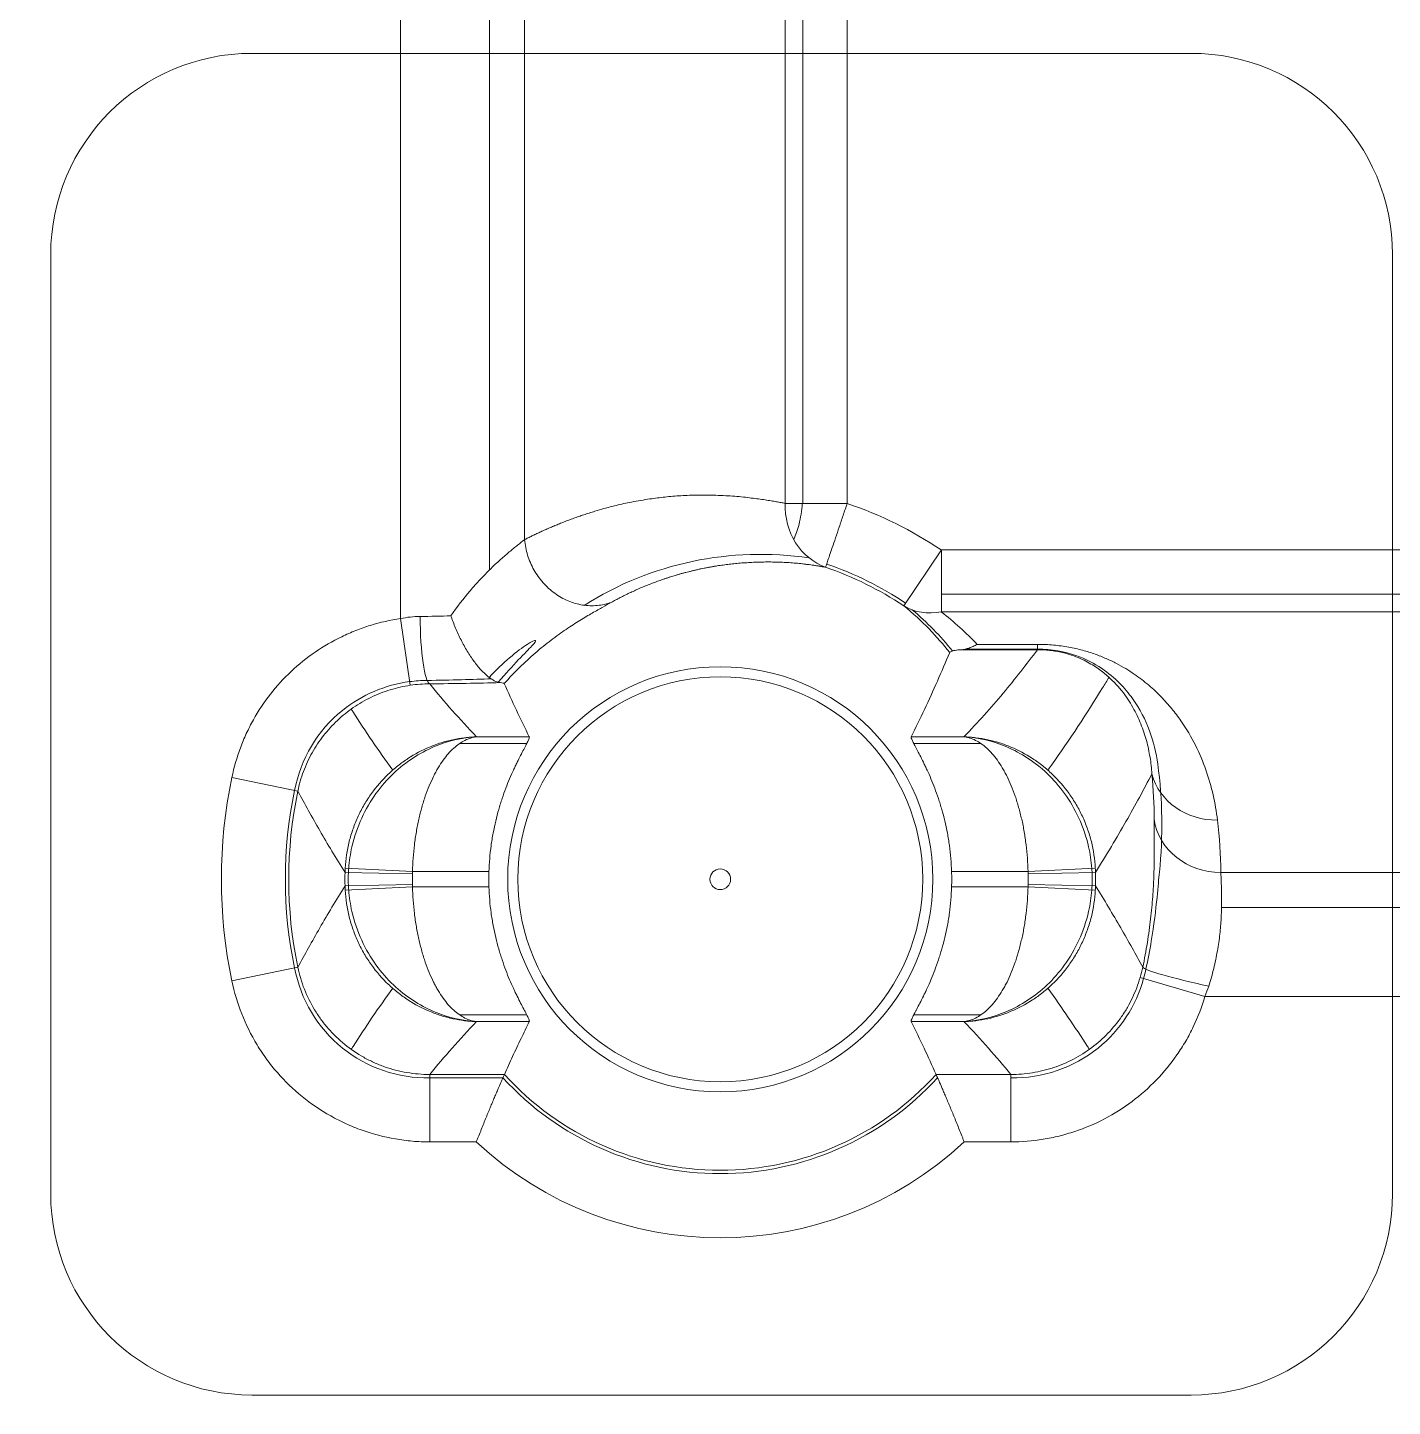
# Model space of a CAD drawing. Header units: millimetres. Extents: x 473 to 1051, y 289 to 609.
# Drawn here: x 593.05 to 603.22, y 429.13 to 439.41 of the extents above; entities that cross this region are included whole.
import ezdxf

# ---------------------------------------------------------------- set-up
doc = ezdxf.new("R2010")
doc.units = ezdxf.units.MM
doc.layers.add('core', color=7, linetype='Continuous', lineweight=20)

msp = doc.modelspace()

# ---------------------------------------------------------------- linework, layer by layer
at = {"layer": 'core', "lineweight": 13}
for p, q in [((596.492, 439.219), (596.492, 444.381)), ((595.83, 444.119), (595.83, 439.219)), ((596.754, 439.219), (596.754, 444.119)), ((598.696, 442.178), (598.696, 439.219)), ((598.827, 442.178), (598.827, 439.219)), ((599.158, 439.219), (599.158, 442.178)), ((595.83, 439.219), (595.83, 435.006)), ((596.492, 435.369), (596.492, 439.219)), ((596.754, 435.594), (596.754, 439.219)), ((598.696, 439.219), (598.696, 435.865)), ((598.827, 439.219), (598.827, 435.865)), ((599.158, 435.865), (599.158, 439.219)), ((599.86, 435.518), (599.58, 435.101)), ((599.86, 435.518), (599.86, 435.056)), ((603.222, 435.518), (599.86, 435.518)), ((605.817, 435.518), (603.222, 435.518)), ((599.86, 435.187), (603.222, 435.187)), ((603.222, 435.187), (605.817, 435.187)), ((599.86, 435.056), (603.222, 435.056)), ((603.222, 435.056), (605.817, 435.056)), ((595.83, 435.006), (595.902, 434.509)), ((600.007, 434.774), (600.576, 434.774)), ((600.039, 434.779), (600.576, 434.779)), ((600.576, 434.814), (600.128, 434.814)), ((600.576, 434.814), (600.576, 434.774)), ((596.789, 434.125), (596.396, 434.125)), ((600.028, 434.125), (599.635, 434.125)), ((596.269, 434.075), (596.77, 434.075)), ((599.654, 434.075), (600.155, 434.075)), ((594.572, 433.822), (595.064, 433.719)), ((595.918, 433.104), (595.416, 433.113)), ((595.919, 433.12), (595.417, 433.145)), ((596.488, 433.12), (595.919, 433.12)), ((600.506, 433.12), (599.936, 433.12)), ((600.506, 433.12), (601.007, 433.145)), ((601.008, 433.113), (600.506, 433.104)), ((603.222, 433.114), (601.943, 433.114)), ((607.759, 433.114), (603.222, 433.114)), ((595.416, 433.014), (595.918, 433.023)), ((595.919, 433.007), (595.417, 432.982)), ((595.919, 433.007), (596.488, 433.007)), ((599.936, 433.007), (600.506, 433.007)), ((600.506, 433.023), (601.008, 433.014)), ((600.506, 433.007), (601.007, 432.982)), ((603.222, 432.853), (601.948, 432.853)), ((608.021, 432.853), (603.222, 432.853)), ((595.064, 432.408), (594.572, 432.305)), ((601.824, 432.19), (601.341, 432.331)), ((601.824, 432.19), (603.222, 432.19)), ((603.222, 432.19), (607.759, 432.19)), ((596.77, 432.052), (596.269, 432.052)), ((600.155, 432.052), (599.654, 432.052)), ((596.396, 432.002), (596.789, 432.002)), ((599.635, 432.002), (600.028, 432.002)), ((596.047, 431.106), (596.047, 431.608)), ((596.047, 431.583), (596.592, 431.583)), ((600.377, 431.608), (600.377, 431.106)), ((596.047, 431.106), (596.394, 431.106)), ((600.03, 431.106), (600.377, 431.106))]:
    msp.add_line(p, q, dxfattribs=at)
at = {"layer": 'core', "color": 2, "lineweight": 18}
for p, q in [((595.83, 439.219), (594.722, 439.219)), ((595.83, 439.219), (594.722, 439.219)), ((596.754, 439.219), (595.83, 439.219)), ((596.754, 439.219), (595.83, 439.219)), ((596.754, 439.219), (598.696, 439.219)), ((596.754, 439.219), (598.696, 439.219)), ((598.696, 439.219), (599.158, 439.219)), ((598.696, 439.219), (599.158, 439.219)), ((601.722, 439.219), (599.158, 439.219)), ((601.722, 439.219), (599.158, 439.219)), ((593.222, 437.719), (593.222, 430.719)), ((593.222, 437.719), (593.222, 430.719)), ((603.222, 435.518), (603.222, 437.719)), ((603.222, 435.518), (603.222, 437.719)), ((603.222, 435.518), (603.222, 435.056)), ((603.222, 435.056), (603.222, 433.114)), ((603.222, 435.056), (603.222, 433.114)), ((603.222, 432.19), (603.222, 433.114)), ((603.222, 432.19), (603.222, 433.114)), ((603.222, 430.719), (603.222, 432.19)), ((603.222, 430.719), (603.222, 432.19)), ((594.722, 429.219), (601.722, 429.219)), ((594.722, 429.219), (601.722, 429.219))]:
    msp.add_line(p, q, dxfattribs=at)
at = {"layer": 'core', "lineweight": 18}
for p, q in [((603.222, 435.518), (603.222, 435.056)), ((596.603, 431.608), (596.047, 431.608)), ((600.377, 431.608), (599.821, 431.608))]:
    msp.add_line(p, q, dxfattribs=at)
at = {"layer": 'core', "lineweight": 13}
for radius in [1.584, 0.077]:
    msp.add_circle((598.212, 433.063), radius, dxfattribs=at)
at = {"layer": 'core', "lineweight": 18}
for centre, radius, start, end in [((633.422, 459.219), 100.547, 306.63636, 233.36541), ((633.422, 459.219), 98.958, 101.0725, 224.85525), ((598.212, 433.063), 2.454, 56.1317, 71.3439), ((598.212, 433.063), 1.725, 178.1204, 181.8796), ((598.212, 433.063), 1.725, 358.1204, 1.8796), ((598.212, 433.063), 2.169, 222.139, 317.8612)]:
    msp.add_arc(centre, radius, start, end, dxfattribs=at)
at = {"layer": 'core', "lineweight": 13}
for centre, radius, start, end in [((633.422, 459.219), 100.107, 306.80958, 233.19042), ((633.422, 459.219), 99.239, 100.9827, 225.04545), ((633.422, 459.219), 99.048, 101.05803, 224.91574), ((633.422, 459.219), 99.038, 101.0601, 224.90418), ((598.212, 433.063), 2.956, 56.1317, 71.3427), ((598.212, 433.063), 2.479, 56.1317, 71.3437), ((598.212, 433.063), 1.509, 180, 179.9944), ((598.212, 433.063), 3.718, 168.2351, 191.7649), ((598.212, 433.063), 3.241, 168.2351, 191.7649), ((598.212, 433.063), 3.216, 168.2351, 191.7649), ((598.212, 433.063), 2.797, 178.9896, 181.0104), ((598.212, 433.063), 2.772, 178.9896, 181.0104), ((598.212, 433.063), 2.294, 178.9896, 181.0104), ((598.212, 433.063), 2.294, 358.9896, 1.0104), ((598.212, 433.063), 2.772, 358.9896, 1.0104), ((598.212, 433.063), 2.797, 358.9896, 1.0104), ((598.212, 433.063), 2.194, 222.4286, 317.5714), ((598.212, 433.063), 2.672, 227.1215, 312.8785)]:
    msp.add_arc(centre, radius, start, end, dxfattribs=at)
at = {"layer": 'core', "color": 2, "lineweight": 18}
for centre, start, end in [((594.722, 437.719), 90, 180), ((594.722, 437.719), 90, 180), ((601.722, 437.719), 0, 90), ((601.722, 437.719), 0, 90), ((594.722, 430.719), 180, 270), ((594.722, 430.719), 180, 270), ((601.722, 430.719), 270, 0), ((601.722, 430.719), 270, 0)]:
    msp.add_arc(centre, 1.5, start, end, dxfattribs=at)
at = {"layer": 'core', "lineweight": 13}
for centre, major_axis, ratio, start_param, end_param in [((598.51, 433.063), (2.44, 0), 0.992534, 1.421059, 2.13866), ((599.86, 435.518), (-0.311, -0.395), 0.821182, 0.091839, 0.763976), ((598.212, 433.338), (0, 2.254), 0.992534, 5.398011, 5.588895), ((598.212, 432.93), (0, 2.697), 0.992534, 5.485757, 5.620225), ((595.83, 435.1), (1.006, 0), 0.078612, 4.856597, 5.09421), ((596.047, 435.022), (-0.004, 0.503), 0.143705, 1.569703, 3.088683), ((595.83, 434.597), (1.006, 0), 0.052408, 4.910022, 5.447693), ((595.83, 434.598), (1.509, 0), 0.052408, 4.856597, 5.226077), ((633.422, 453.655), (0, 84.612), 0.999984, 1.801557, 2.911285), ((633.422, 453.651), (0, 84.914), 0.999984, 1.803346, 2.911271), ((598.212, 433.468), (0, 3.316), 0.992534, 4.605866, 4.849695), ((601.917, 433.967), (0.5, 0.059), 0.917774, 3.273772, 4.604295), ((601.943, 433.576), (0.503, 0.007), 0.918759, 3.274541, 4.699188), ((598.212, 433.06), (0, 3.76), 0.992534, 4.726865, 4.830959), ((601.853, 432.305), (0.492, -0.105), 0.074526, 3.194099, 4.728221)]:
    msp.add_ellipse(centre, major_axis=major_axis, ratio=ratio, start_param=start_param, end_param=end_param, dxfattribs=at)
for points, knots in [([(598.696, 435.865), (598.686, 435.867), (598.664, 435.871), (598.629, 435.877), (598.589, 435.884), (598.545, 435.891), (598.496, 435.898), (598.442, 435.905), (598.383, 435.912), (598.319, 435.918), (598.251, 435.922), (598.159, 435.926), (598.048, 435.928), (597.921, 435.923), (597.802, 435.913), (597.679, 435.897), (597.558, 435.877), (597.444, 435.852), (597.353, 435.828), (597.286, 435.809), (597.243, 435.795), (597.209, 435.784), (597.177, 435.774), (597.139, 435.76), (597.102, 435.747), (597.066, 435.734), (597.031, 435.72), (596.997, 435.706), (596.963, 435.692), (596.931, 435.678), (596.899, 435.664), (596.868, 435.65), (596.838, 435.636), (596.809, 435.622), (596.781, 435.608), (596.763, 435.599), (596.754, 435.594)], [0, 0, 0, 0, 0.015513, 0.033467, 0.053861, 0.076695, 0.101969, 0.129683, 0.159836, 0.192427, 0.227457, 0.264927, 0.333645, 0.398519, 0.459552, 0.516748, 0.587741, 0.646572, 0.693238, 0.727736, 0.750062, 0.760212, 0.780248, 0.799836, 0.818978, 0.837674, 0.855923, 0.873724, 0.891078, 0.907983, 0.924441, 0.94045, 0.95601, 0.971122, 0.985785, 1, 1, 1, 1]), ([(598.696, 435.865), (598.692, 435.76), (598.72, 435.656), (598.827, 435.486), (598.907, 435.421), (598.997, 435.389)], [0, 0, 0, 0, 0.5, 0.5, 1, 1, 1, 1]), ([(599.158, 435.865), (599.109, 435.865), (599.06, 435.865), (598.967, 435.865), (598.922, 435.865), (598.84, 435.865), (598.804, 435.865), (598.741, 435.865), (598.715, 435.865), (598.696, 435.865)], [0, 0, 0, 0, 0.25, 0.25, 0.5, 0.5, 0.75, 0.75, 1, 1, 1, 1]), ([(598.823, 435.865), (598.819, 435.81), (598.811, 435.757), (598.788, 435.666), (598.774, 435.628), (598.759, 435.597)], [0, 0, 0, 0, 0.524095, 0.524095, 1, 1, 1, 1]), ([(596.754, 435.594), (596.738, 435.582), (596.721, 435.568), (596.692, 435.545), (596.682, 435.537), (596.661, 435.52), (596.651, 435.512), (596.596, 435.466), (596.548, 435.424), (596.474, 435.351), (596.449, 435.325), (596.398, 435.271), (596.373, 435.243), (596.298, 435.155), (596.25, 435.092), (596.205, 435.027)], [0, 0, 0, 0, 0.125, 0.125, 0.1875, 0.1875, 0.25, 0.25, 0.5, 0.5, 0.625, 0.625, 0.75, 0.75, 1, 1, 1, 1]), ([(597.4, 435.127), (597.366, 435.114), (597.331, 435.107), (597.259, 435.1), (597.222, 435.101), (597.149, 435.113), (597.113, 435.124), (597.043, 435.153), (597.01, 435.172), (596.947, 435.217), (596.918, 435.244), (596.866, 435.303), (596.842, 435.335), (596.804, 435.404), (596.788, 435.441), (596.765, 435.516), (596.757, 435.555), (596.754, 435.594)], [0, 0, 0, 0, 0.125, 0.125, 0.25, 0.25, 0.375, 0.375, 0.5, 0.5, 0.625, 0.625, 0.75, 0.75, 0.875, 0.875, 1, 1, 1, 1]), ([(598.212, 435.402), (598.204, 435.401), (598.188, 435.399), (598.164, 435.395), (598.14, 435.39), (598.116, 435.386), (598.092, 435.381), (598.069, 435.377), (598.046, 435.372), (598.023, 435.366), (598, 435.361), (597.977, 435.355), (597.955, 435.35), (597.933, 435.344), (597.911, 435.338), (597.889, 435.331), (597.868, 435.325), (597.847, 435.319), (597.826, 435.312), (597.805, 435.305), (597.784, 435.298), (597.764, 435.291), (597.744, 435.284), (597.724, 435.276), (597.704, 435.269), (597.684, 435.261), (597.665, 435.253), (597.646, 435.246), (597.627, 435.238), (597.608, 435.23), (597.59, 435.222), (597.572, 435.213), (597.554, 435.205), (597.536, 435.197), (597.518, 435.188), (597.501, 435.18), (597.483, 435.171), (597.466, 435.162), (597.449, 435.153), (597.433, 435.145), (597.416, 435.136), (597.405, 435.13), (597.4, 435.127)], [0, 0, 0, 0, 0.029646, 0.059053, 0.08822, 0.117148, 0.145837, 0.174286, 0.202496, 0.230468, 0.258201, 0.285694, 0.31295, 0.339966, 0.366744, 0.393284, 0.419586, 0.445649, 0.471475, 0.497062, 0.522412, 0.547524, 0.572398, 0.597035, 0.621434, 0.645596, 0.669521, 0.693209, 0.716659, 0.739873, 0.76285, 0.78559, 0.808094, 0.830361, 0.852392, 0.874187, 0.895745, 0.917068, 0.938155, 0.959005, 0.97962, 1, 1, 1, 1]), ([(598.997, 435.389), (598.989, 435.39), (598.972, 435.393), (598.948, 435.397), (598.923, 435.401), (598.898, 435.405), (598.874, 435.408), (598.849, 435.411), (598.824, 435.414), (598.8, 435.417), (598.775, 435.419), (598.75, 435.421), (598.726, 435.423), (598.701, 435.424), (598.677, 435.426), (598.652, 435.427), (598.627, 435.427), (598.593, 435.428), (598.55, 435.428), (598.498, 435.427), (598.447, 435.425), (598.397, 435.422), (598.349, 435.419), (598.302, 435.414), (598.257, 435.409), (598.227, 435.404), (598.212, 435.402)], [0, 0, 0, 0, 0.031243, 0.062487, 0.093734, 0.124982, 0.156232, 0.187484, 0.218737, 0.249992, 0.281249, 0.312508, 0.343769, 0.375031, 0.406296, 0.437562, 0.46883, 0.5001, 0.568493, 0.635196, 0.700209, 0.763536, 0.825177, 0.885133, 0.943407, 1, 1, 1, 1]), ([(597.4, 435.127), (597.381, 435.116), (597.36, 435.105), (597.325, 435.085), (597.312, 435.078), (597.286, 435.063), (597.272, 435.055), (597.23, 435.031), (597.199, 435.013), (597.134, 434.972), (597.1, 434.95), (597.045, 434.913), (597.027, 434.9), (596.989, 434.873), (596.97, 434.859), (596.932, 434.83), (596.912, 434.815), (596.873, 434.783), (596.853, 434.766), (596.755, 434.682), (596.677, 434.606), (596.602, 434.522)], [0, 0, 0, 0, 0.125, 0.125, 0.1875, 0.1875, 0.25, 0.25, 0.375, 0.375, 0.5, 0.5, 0.5625, 0.5625, 0.625, 0.625, 0.6875, 0.6875, 0.75, 0.75, 1, 1, 1, 1]), ([(599.922, 434.753), (599.875, 434.812), (599.825, 434.871), (599.712, 434.987), (599.65, 435.045), (599.58, 435.101)], [0, 0, 0, 0, 0.5, 0.5, 1, 1, 1, 1]), ([(594.572, 433.822), (594.588, 433.897), (594.609, 433.971), (594.649, 434.078), (594.664, 434.114), (594.688, 434.166), (594.697, 434.183), (594.714, 434.218), (594.723, 434.235), (594.77, 434.319), (594.855, 434.446), (594.958, 434.559), (595.07, 434.665), (595.13, 434.713), (595.256, 434.799), (595.322, 434.837), (595.425, 434.888), (595.461, 434.903), (595.532, 434.931), (595.569, 434.944), (595.678, 434.978), (595.753, 434.994), (595.83, 435.006)], [0, 0, 0, 0, 0.125, 0.125, 0.1875, 0.1875, 0.21875, 0.21875, 0.25, 0.25, 0.375, 0.5, 0.5, 0.625, 0.625, 0.75, 0.75, 0.8125, 0.8125, 0.875, 0.875, 1, 1, 1, 1]), ([(596.559, 434.531), (596.56, 434.532), (596.56, 434.533), (596.613, 434.597), (596.664, 434.652), (596.75, 434.743), (596.786, 434.778), (596.83, 434.827), (596.84, 434.84), (596.828, 434.844), (596.807, 434.835), (596.74, 434.792), (596.693, 434.758), (596.594, 434.673), (596.542, 434.624), (596.49, 434.568)], [0, 0, 0, 0, 0.001606, 0.001606, 0.171054, 0.171054, 0.340502, 0.340502, 0.50995, 0.50995, 0.679398, 0.679398, 0.848846, 0.848846, 1, 1, 1, 1]), ([(600.576, 434.774), (600.495, 434.666), (600.41, 434.558), (600.275, 434.395), (600.228, 434.341), (600.131, 434.233), (600.081, 434.179), (600.028, 434.125)], [0, 0, 0, 0, 0.5, 0.5, 0.75, 0.75, 1, 1, 1, 1]), ([(601.917, 433.505), (601.91, 433.567), (601.899, 433.629), (601.871, 433.754), (601.853, 433.816), (601.81, 433.939), (601.784, 434.001), (601.722, 434.123), (601.687, 434.184), (601.624, 434.275), (601.601, 434.305), (601.553, 434.364), (601.526, 434.394), (601.47, 434.452), (601.439, 434.481), (601.389, 434.523), (601.371, 434.538), (601.335, 434.566), (601.316, 434.579), (601.256, 434.62), (601.213, 434.646), (601.141, 434.684), (601.115, 434.696), (601.062, 434.719), (601.034, 434.731), (600.976, 434.751), (600.945, 434.761), (600.896, 434.774), (600.879, 434.779), (600.845, 434.786), (600.827, 434.79), (600.772, 434.8), (600.735, 434.805), (600.676, 434.811), (600.656, 434.812), (600.616, 434.814), (600.596, 434.814), (600.576, 434.814)], [0, 0, 0, 0, 0.125, 0.125, 0.25, 0.25, 0.375, 0.375, 0.5, 0.5, 0.5625, 0.5625, 0.625, 0.625, 0.6875, 0.6875, 0.71875, 0.71875, 0.75, 0.75, 0.8125, 0.8125, 0.84375, 0.84375, 0.875, 0.875, 0.90625, 0.90625, 0.921875, 0.921875, 0.9375, 0.9375, 0.96875, 0.96875, 0.984375, 0.984375, 1, 1, 1, 1]), ([(600.576, 434.779), (600.683, 434.779), (600.782, 434.759), (600.939, 434.704), (601.001, 434.671), (601.159, 434.565), (601.228, 434.488), (601.341, 434.331), (601.381, 434.251), (601.441, 434.088), (601.461, 434.005), (601.472, 433.922)], [0, 0, 0, 0, 0.12525, 0.12525, 0.249302, 0.249302, 0.497406, 0.497406, 0.74551, 0.74551, 1, 1, 1, 1]), ([(600.576, 434.774), (600.594, 434.774), (600.612, 434.774), (600.639, 434.772), (600.648, 434.771), (600.665, 434.769), (600.673, 434.769), (600.698, 434.765), (600.714, 434.763), (600.744, 434.757), (600.759, 434.754), (600.8, 434.743), (600.824, 434.736), (600.869, 434.719), (600.89, 434.711), (600.928, 434.693), (600.946, 434.684), (600.979, 434.665), (600.995, 434.656), (601.024, 434.636), (601.038, 434.627), (601.064, 434.607), (601.076, 434.597), (601.111, 434.568), (601.132, 434.548), (601.171, 434.508), (601.188, 434.487), (601.221, 434.447), (601.235, 434.426), (601.263, 434.385), (601.275, 434.365), (601.31, 434.303), (601.33, 434.262), (601.363, 434.179), (601.377, 434.138), (601.4, 434.055), (601.408, 434.014), (601.422, 433.931), (601.427, 433.889), (601.429, 433.848)], [0, 0, 0, 0, 0.015625, 0.015625, 0.023437, 0.023437, 0.03125, 0.03125, 0.046875, 0.046875, 0.0625, 0.0625, 0.09375, 0.09375, 0.125, 0.125, 0.15625, 0.15625, 0.1875, 0.1875, 0.21875, 0.21875, 0.25, 0.25, 0.3125, 0.3125, 0.375, 0.375, 0.4375, 0.4375, 0.5, 0.5, 0.625, 0.625, 0.75, 0.75, 0.875, 0.875, 1, 1, 1, 1]), ([(595.04, 433.724), (595.084, 433.96), (595.211, 434.172), (595.541, 434.438), (595.715, 434.512), (595.898, 434.536)], [0, 0, 0, 0, 0.562356, 0.562356, 1, 1, 1, 1]), ([(596.047, 434.52), (596.1, 434.454), (596.156, 434.388), (596.272, 434.256), (596.332, 434.191), (596.396, 434.125)], [0, 0, 0, 0, 0.5, 0.5, 1, 1, 1, 1]), ([(600.654, 433.876), (600.662, 433.888), (600.671, 433.901), (600.817, 434.105), (600.943, 434.298), (601.078, 434.516), (601.094, 434.542), (601.11, 434.568)], [0, 0, 0, 0, 0.053348, 0.053348, 0.887102, 0.887102, 1, 1, 1, 1]), ([(595.902, 434.509), (595.851, 434.501), (595.801, 434.49), (595.728, 434.468), (595.704, 434.459), (595.656, 434.441), (595.632, 434.43), (595.563, 434.397), (595.519, 434.371), (595.435, 434.314), (595.396, 434.282), (595.321, 434.211), (595.252, 434.136), (595.196, 434.051), (595.158, 433.984), (595.146, 433.961), (595.125, 433.914), (595.115, 433.89), (595.088, 433.819), (595.074, 433.77), (595.064, 433.719)], [0, 0, 0, 0, 0.125, 0.125, 0.1875, 0.1875, 0.25, 0.25, 0.375, 0.375, 0.5, 0.5, 0.625, 0.75, 0.75, 0.8125, 0.8125, 0.875, 0.875, 1, 1, 1, 1]), ([(595.462, 434.332), (595.466, 434.326), (595.469, 434.32), (595.567, 434.168), (595.665, 434.022), (595.771, 433.876)], [0, 0, 0, 0, 0.038494, 0.038494, 1, 1, 1, 1]), ([(551.228, 434.187), (551.341, 433.71), (551.458, 433.233), (551.701, 432.282), (551.952, 431.334), (552.22, 430.39), (552.427, 429.683), (552.497, 429.448), (552.638, 428.978), (552.71, 428.744), (553.367, 426.638), (554.014, 424.791), (555.434, 421.15), (556.207, 419.355), (557.46, 416.701), (557.894, 415.822), (558.456, 414.733), (558.569, 414.515), (558.798, 414.081), (559.143, 413.432), (559.496, 412.788), (560.691, 410.657), (561.701, 408.993), (563.827, 405.747), (566.06, 402.582), (568.504, 399.579), (571.054, 396.657), (572.382, 395.236), (574.455, 393.167), (575.16, 392.488), (576.597, 391.151), (577.325, 390.497), (579.537, 388.577), (581.05, 387.354), (584.147, 385.021), (587.319, 382.799), (590.636, 380.799), (594.026, 378.911), (595.758, 378.023), (597.97, 376.985), (598.637, 376.679), (599.31, 376.381), (599.759, 376.184), (599.984, 376.087), (601.111, 375.604), (602.019, 375.235), (604.757, 374.175), (606.603, 373.533), (610.34, 372.378), (612.229, 371.865), (614.14, 371.417)], [0, 0, 0, 0, 0.015625, 0.015625, 0.03125, 0.046875, 0.046875, 0.054687, 0.054687, 0.0625, 0.0625, 0.125, 0.125, 0.1875, 0.1875, 0.21875, 0.21875, 0.226562, 0.226562, 0.234375, 0.25, 0.25, 0.3125, 0.3125, 0.375, 0.4375, 0.4375, 0.5, 0.5, 0.53125, 0.53125, 0.5625, 0.5625, 0.625, 0.625, 0.6875, 0.75, 0.75, 0.8125, 0.8125, 0.828125, 0.835937, 0.835937, 0.84375, 0.84375, 0.875, 0.875, 0.9375, 0.9375, 1, 1, 1, 1]), ([(596.396, 434.125), (596.389, 434.124), (596.381, 434.124), (596.366, 434.123), (596.359, 434.123), (596.337, 434.121), (596.322, 434.12), (596.277, 434.114), (596.248, 434.109), (596.189, 434.097), (596.16, 434.089), (596.102, 434.071), (596.074, 434.06), (595.99, 434.025), (595.936, 433.997), (595.859, 433.946), (595.834, 433.928), (595.797, 433.898), (595.785, 433.888), (595.761, 433.868), (595.749, 433.857), (595.692, 433.802), (595.65, 433.755), (595.603, 433.689), (595.594, 433.675), (595.576, 433.648), (595.567, 433.634), (595.542, 433.591), (595.512, 433.533), (595.487, 433.472), (595.47, 433.424), (595.465, 433.408), (595.455, 433.376), (595.451, 433.36), (595.43, 433.279), (595.42, 433.213), (595.417, 433.145)], [0, 0, 0, 0, 0.015625, 0.015625, 0.03125, 0.03125, 0.0625, 0.0625, 0.125, 0.125, 0.1875, 0.1875, 0.25, 0.25, 0.375, 0.375, 0.4375, 0.4375, 0.46875, 0.46875, 0.5, 0.5, 0.625, 0.625, 0.65625, 0.65625, 0.6875, 0.6875, 0.75, 0.8125, 0.8125, 0.84375, 0.84375, 0.875, 0.875, 1, 1, 1, 1]), ([(596.396, 434.125), (596.288, 434.119), (596.18, 434.094), (595.971, 434.004), (595.869, 433.939), (595.684, 433.764), (595.601, 433.653), (595.509, 433.451), (595.484, 433.38), (595.455, 433.251), (595.447, 433.198), (595.443, 433.144)], [0, 0, 0, 0, 0.260197, 0.260197, 0.520394, 0.520394, 0.780591, 0.780591, 0.91069, 0.91069, 1, 1, 1, 1]), ([(595.919, 433.12), (595.92, 433.188), (595.925, 433.254), (595.935, 433.336), (595.937, 433.352), (595.942, 433.385), (595.944, 433.401), (595.953, 433.449), (595.965, 433.511), (595.98, 433.57), (595.992, 433.613), (595.996, 433.627), (596.005, 433.655), (596.009, 433.669), (596.032, 433.736), (596.053, 433.785), (596.081, 433.841), (596.086, 433.852), (596.098, 433.873), (596.104, 433.883), (596.122, 433.914), (596.134, 433.932), (596.172, 433.985), (596.198, 434.015), (596.239, 434.052), (596.253, 434.063), (596.281, 434.083), (596.295, 434.091), (596.324, 434.106), (596.338, 434.111), (596.36, 434.118), (596.367, 434.12), (596.378, 434.122), (596.381, 434.123), (596.389, 434.124), (596.392, 434.124), (596.396, 434.125)], [0, 0, 0, 0, 0.125, 0.125, 0.15625, 0.15625, 0.1875, 0.1875, 0.25, 0.3125, 0.3125, 0.34375, 0.34375, 0.375, 0.375, 0.5, 0.5, 0.53125, 0.53125, 0.5625, 0.5625, 0.625, 0.625, 0.75, 0.75, 0.8125, 0.8125, 0.875, 0.875, 0.9375, 0.9375, 0.96875, 0.96875, 0.984375, 0.984375, 1, 1, 1, 1]), ([(600.028, 434.125), (600.136, 434.119), (600.244, 434.094), (600.453, 434.004), (600.556, 433.939), (600.74, 433.764), (600.823, 433.653), (600.916, 433.451), (600.94, 433.38), (600.969, 433.251), (600.977, 433.198), (600.981, 433.144)], [0, 0, 0, 0, 0.260197, 0.260197, 0.520394, 0.520394, 0.780591, 0.780591, 0.91069, 0.91069, 1, 1, 1, 1]), ([(600.028, 434.125), (600.036, 434.124), (600.043, 434.124), (600.058, 434.123), (600.065, 434.123), (600.088, 434.121), (600.103, 434.12), (600.147, 434.114), (600.177, 434.109), (600.235, 434.097), (600.264, 434.089), (600.322, 434.071), (600.351, 434.06), (600.434, 434.025), (600.488, 433.997), (600.565, 433.946), (600.591, 433.928), (600.627, 433.898), (600.64, 433.888), (600.663, 433.868), (600.675, 433.857), (600.732, 433.802), (600.774, 433.755), (600.821, 433.689), (600.83, 433.675), (600.848, 433.648), (600.857, 433.634), (600.882, 433.591), (600.912, 433.533), (600.937, 433.472), (600.954, 433.424), (600.959, 433.408), (600.969, 433.376), (600.974, 433.36), (600.994, 433.279), (601.004, 433.213), (601.007, 433.145)], [0, 0, 0, 0, 0.015625, 0.015625, 0.03125, 0.03125, 0.0625, 0.0625, 0.125, 0.125, 0.1875, 0.1875, 0.25, 0.25, 0.375, 0.375, 0.4375, 0.4375, 0.46875, 0.46875, 0.5, 0.5, 0.625, 0.625, 0.65625, 0.65625, 0.6875, 0.6875, 0.75, 0.8125, 0.8125, 0.84375, 0.84375, 0.875, 0.875, 1, 1, 1, 1]), ([(600.506, 433.12), (600.504, 433.188), (600.499, 433.254), (600.489, 433.336), (600.487, 433.352), (600.482, 433.385), (600.48, 433.401), (600.472, 433.449), (600.459, 433.511), (600.444, 433.57), (600.432, 433.613), (600.428, 433.627), (600.419, 433.655), (600.415, 433.669), (600.392, 433.736), (600.371, 433.785), (600.344, 433.841), (600.338, 433.852), (600.326, 433.873), (600.32, 433.883), (600.302, 433.914), (600.29, 433.932), (600.252, 433.985), (600.226, 434.015), (600.185, 434.052), (600.172, 434.063), (600.143, 434.083), (600.129, 434.091), (600.101, 434.106), (600.086, 434.111), (600.065, 434.118), (600.057, 434.12), (600.046, 434.122), (600.043, 434.123), (600.036, 434.124), (600.032, 434.124), (600.028, 434.125)], [0, 0, 0, 0, 0.125, 0.125, 0.15625, 0.15625, 0.1875, 0.1875, 0.25, 0.3125, 0.3125, 0.34375, 0.34375, 0.375, 0.375, 0.5, 0.5, 0.53125, 0.53125, 0.5625, 0.5625, 0.625, 0.625, 0.75, 0.75, 0.8125, 0.8125, 0.875, 0.875, 0.9375, 0.9375, 0.96875, 0.96875, 0.984375, 0.984375, 1, 1, 1, 1]), ([(601.429, 433.848), (601.369, 433.733), (601.305, 433.616), (601.201, 433.433), (601.165, 433.371), (601.09, 433.244), (601.05, 433.179), (601.008, 433.113)], [0, 0, 0, 0, 0.5, 0.5, 0.75, 0.75, 1, 1, 1, 1]), ([(595.064, 433.719), (595.115, 433.624), (595.17, 433.526), (595.286, 433.325), (595.348, 433.221), (595.416, 433.113)], [0, 0, 0, 0, 0.5, 0.5, 1, 1, 1, 1]), ([(601.446, 433.508), (601.446, 433.497), (601.446, 433.485), (601.446, 433.459), (601.446, 433.446), (601.446, 433.403), (601.447, 433.371), (601.447, 433.301), (601.447, 433.262), (601.446, 433.178), (601.445, 433.133), (601.443, 433.073), (601.443, 433.061), (601.441, 433.036), (601.44, 432.998), (601.437, 432.96), (601.431, 432.88), (601.426, 432.826), (601.416, 432.74), (601.413, 432.71), (601.404, 432.651), (601.4, 432.621), (601.385, 432.53), (601.374, 432.469), (601.361, 432.407)], [0, 0, 0, 0, 0.0625, 0.0625, 0.125, 0.125, 0.25, 0.25, 0.375, 0.375, 0.5, 0.5, 0.53125, 0.53125, 0.5625, 0.625, 0.625, 0.75, 0.75, 0.8125, 0.8125, 0.875, 0.875, 1, 1, 1, 1]), ([(601.485, 433.115), (601.48, 433.07), (601.475, 433.006), (601.458, 432.836), (601.445, 432.723), (601.413, 432.534), (601.4, 432.464), (601.384, 432.392)], [0, 0, 0, 0, 0.355618, 0.355618, 0.771032, 0.771032, 1, 1, 1, 1]), ([(601.943, 433.114), (601.943, 433.105), (601.944, 433.095), (601.944, 433.074), (601.945, 433.063), (601.946, 433.027), (601.947, 433.001), (601.948, 432.958), (601.948, 432.943), (601.949, 432.911), (601.949, 432.895), (601.948, 432.844), (601.947, 432.809), (601.943, 432.733), (601.94, 432.694), (601.931, 432.613), (601.925, 432.572), (601.913, 432.508), (601.909, 432.486), (601.9, 432.442), (601.895, 432.42), (601.879, 432.355), (601.867, 432.311), (601.853, 432.267)], [0, 0, 0, 0, 0.0625, 0.0625, 0.125, 0.125, 0.25, 0.25, 0.3125, 0.3125, 0.375, 0.375, 0.5, 0.5, 0.625, 0.625, 0.75, 0.75, 0.8125, 0.8125, 0.875, 0.875, 1, 1, 1, 1]), ([(595.064, 432.408), (595.115, 432.503), (595.17, 432.6), (595.286, 432.802), (595.348, 432.906), (595.416, 433.014)], [0, 0, 0, 0, 0.5, 0.5, 1, 1, 1, 1]), ([(596.396, 432.002), (596.389, 432.002), (596.381, 432.003), (596.366, 432.004), (596.359, 432.004), (596.337, 432.006), (596.322, 432.007), (596.277, 432.013), (596.248, 432.018), (596.189, 432.03), (596.16, 432.038), (596.102, 432.056), (596.074, 432.067), (595.99, 432.102), (595.936, 432.13), (595.859, 432.181), (595.834, 432.199), (595.797, 432.228), (595.785, 432.239), (595.761, 432.259), (595.749, 432.27), (595.692, 432.324), (595.65, 432.372), (595.603, 432.438), (595.594, 432.452), (595.576, 432.479), (595.567, 432.493), (595.542, 432.536), (595.512, 432.594), (595.487, 432.655), (595.47, 432.703), (595.465, 432.719), (595.455, 432.751), (595.451, 432.767), (595.43, 432.848), (595.42, 432.914), (595.417, 432.982)], [0, 0, 0, 0, 0.015625, 0.015625, 0.03125, 0.03125, 0.0625, 0.0625, 0.125, 0.125, 0.1875, 0.1875, 0.25, 0.25, 0.375, 0.375, 0.4375, 0.4375, 0.46875, 0.46875, 0.5, 0.5, 0.625, 0.625, 0.65625, 0.65625, 0.6875, 0.6875, 0.75, 0.8125, 0.8125, 0.84375, 0.84375, 0.875, 0.875, 1, 1, 1, 1]), ([(596.396, 432.002), (596.288, 432.008), (596.18, 432.033), (595.971, 432.123), (595.869, 432.188), (595.684, 432.363), (595.601, 432.474), (595.509, 432.676), (595.484, 432.747), (595.455, 432.876), (595.447, 432.929), (595.443, 432.983)], [0, 0, 0, 0, 0.260197, 0.260197, 0.520394, 0.520394, 0.780591, 0.780591, 0.91069, 0.91069, 1, 1, 1, 1]), ([(595.919, 433.007), (595.92, 432.939), (595.925, 432.873), (595.935, 432.791), (595.937, 432.775), (595.942, 432.742), (595.944, 432.726), (595.953, 432.678), (595.965, 432.616), (595.98, 432.557), (595.992, 432.514), (595.996, 432.5), (596.005, 432.472), (596.009, 432.458), (596.032, 432.391), (596.053, 432.342), (596.081, 432.286), (596.086, 432.275), (596.098, 432.254), (596.104, 432.244), (596.122, 432.213), (596.134, 432.195), (596.172, 432.142), (596.198, 432.112), (596.239, 432.075), (596.253, 432.064), (596.281, 432.044), (596.295, 432.036), (596.324, 432.021), (596.338, 432.016), (596.36, 432.009), (596.367, 432.007), (596.378, 432.005), (596.381, 432.004), (596.389, 432.003), (596.392, 432.003), (596.396, 432.002)], [0, 0, 0, 0, 0.125, 0.125, 0.15625, 0.15625, 0.1875, 0.1875, 0.25, 0.3125, 0.3125, 0.34375, 0.34375, 0.375, 0.375, 0.5, 0.5, 0.53125, 0.53125, 0.5625, 0.5625, 0.625, 0.625, 0.75, 0.75, 0.8125, 0.8125, 0.875, 0.875, 0.9375, 0.9375, 0.96875, 0.96875, 0.984375, 0.984375, 1, 1, 1, 1]), ([(600.506, 433.007), (600.504, 432.939), (600.499, 432.873), (600.489, 432.791), (600.487, 432.775), (600.482, 432.742), (600.48, 432.726), (600.472, 432.678), (600.459, 432.616), (600.444, 432.557), (600.432, 432.514), (600.428, 432.5), (600.419, 432.472), (600.415, 432.458), (600.392, 432.391), (600.371, 432.342), (600.344, 432.286), (600.338, 432.275), (600.326, 432.254), (600.32, 432.244), (600.302, 432.213), (600.29, 432.195), (600.252, 432.142), (600.226, 432.112), (600.185, 432.075), (600.172, 432.064), (600.143, 432.044), (600.129, 432.036), (600.101, 432.021), (600.086, 432.016), (600.065, 432.009), (600.057, 432.007), (600.046, 432.005), (600.043, 432.004), (600.036, 432.003), (600.032, 432.003), (600.028, 432.002)], [0, 0, 0, 0, 0.125, 0.125, 0.15625, 0.15625, 0.1875, 0.1875, 0.25, 0.3125, 0.3125, 0.34375, 0.34375, 0.375, 0.375, 0.5, 0.5, 0.53125, 0.53125, 0.5625, 0.5625, 0.625, 0.625, 0.75, 0.75, 0.8125, 0.8125, 0.875, 0.875, 0.9375, 0.9375, 0.96875, 0.96875, 0.984375, 0.984375, 1, 1, 1, 1]), ([(600.028, 432.002), (600.136, 432.008), (600.244, 432.033), (600.453, 432.123), (600.556, 432.188), (600.74, 432.363), (600.823, 432.474), (600.916, 432.676), (600.94, 432.747), (600.969, 432.876), (600.977, 432.929), (600.981, 432.983)], [0, 0, 0, 0, 0.260197, 0.260197, 0.520394, 0.520394, 0.780591, 0.780591, 0.91069, 0.91069, 1, 1, 1, 1]), ([(600.028, 432.002), (600.036, 432.002), (600.043, 432.003), (600.058, 432.004), (600.065, 432.004), (600.088, 432.006), (600.103, 432.007), (600.147, 432.013), (600.177, 432.018), (600.235, 432.03), (600.264, 432.038), (600.322, 432.056), (600.351, 432.067), (600.434, 432.102), (600.488, 432.13), (600.565, 432.181), (600.591, 432.199), (600.627, 432.228), (600.64, 432.239), (600.663, 432.259), (600.675, 432.27), (600.732, 432.324), (600.774, 432.372), (600.821, 432.438), (600.83, 432.452), (600.848, 432.479), (600.857, 432.493), (600.882, 432.536), (600.912, 432.594), (600.937, 432.655), (600.954, 432.703), (600.959, 432.719), (600.969, 432.751), (600.974, 432.767), (600.994, 432.848), (601.004, 432.914), (601.007, 432.982)], [0, 0, 0, 0, 0.015625, 0.015625, 0.03125, 0.03125, 0.0625, 0.0625, 0.125, 0.125, 0.1875, 0.1875, 0.25, 0.25, 0.375, 0.375, 0.4375, 0.4375, 0.46875, 0.46875, 0.5, 0.5, 0.625, 0.625, 0.65625, 0.65625, 0.6875, 0.6875, 0.75, 0.8125, 0.8125, 0.84375, 0.84375, 0.875, 0.875, 1, 1, 1, 1]), ([(601.361, 432.407), (601.309, 432.503), (601.255, 432.6), (601.138, 432.802), (601.076, 432.906), (601.008, 433.014)], [0, 0, 0, 0, 0.5, 0.5, 1, 1, 1, 1]), ([(596.047, 431.583), (595.811, 431.578), (595.58, 431.657), (595.211, 431.955), (595.084, 432.167), (595.04, 432.402)], [0, 0, 0, 0, 0.496788, 0.496788, 1, 1, 1, 1]), ([(595.064, 432.408), (595.07, 432.379), (595.077, 432.352), (595.093, 432.297), (595.102, 432.27), (595.133, 432.19), (595.159, 432.139), (595.204, 432.065), (595.22, 432.041), (595.253, 431.995), (595.271, 431.973), (595.327, 431.909), (595.368, 431.869), (595.458, 431.796), (595.505, 431.764), (595.58, 431.722), (595.605, 431.709), (595.644, 431.692), (595.657, 431.686), (595.684, 431.675), (595.697, 431.67), (595.765, 431.646), (595.876, 431.618), (595.989, 431.608), (596.047, 431.608)], [0, 0, 0, 0, 0.0625, 0.0625, 0.125, 0.125, 0.25, 0.25, 0.3125, 0.3125, 0.375, 0.375, 0.5, 0.5, 0.625, 0.625, 0.6875, 0.6875, 0.71875, 0.71875, 0.75, 0.75, 0.875, 1, 1, 1, 1]), ([(596.047, 431.106), (596.004, 431.106), (595.961, 431.107), (595.875, 431.115), (595.833, 431.12), (595.707, 431.142), (595.624, 431.164), (595.522, 431.2), (595.502, 431.207), (595.462, 431.224), (595.403, 431.249), (595.346, 431.278), (595.234, 431.341), (595.163, 431.389), (595.029, 431.498), (594.968, 431.558), (594.883, 431.654), (594.857, 431.687), (594.806, 431.757), (594.782, 431.792), (594.715, 431.903), (594.639, 432.057), (594.59, 432.221), (594.572, 432.305)], [0, 0, 0, 0, 0.0625, 0.0625, 0.125, 0.125, 0.25, 0.25, 0.28125, 0.28125, 0.3125, 0.375, 0.375, 0.5, 0.5, 0.625, 0.625, 0.6875, 0.6875, 0.75, 0.75, 0.875, 1, 1, 1, 1]), ([(600.377, 431.608), (600.431, 431.608), (600.485, 431.612), (600.565, 431.625), (600.591, 431.63), (600.63, 431.64), (600.643, 431.643), (600.669, 431.651), (600.682, 431.655), (600.747, 431.676), (600.845, 431.718), (600.937, 431.776), (601.024, 431.841), (601.104, 431.912), (601.172, 431.995), (601.211, 432.051), (601.218, 432.062), (601.233, 432.085), (601.254, 432.12), (601.272, 432.156), (601.307, 432.228), (601.326, 432.279), (601.341, 432.331)], [0, 0, 0, 0, 0.125, 0.125, 0.1875, 0.1875, 0.21875, 0.21875, 0.25, 0.25, 0.375, 0.5, 0.5, 0.625, 0.75, 0.75, 0.78125, 0.78125, 0.8125, 0.875, 0.875, 1, 1, 1, 1]), ([(601.367, 432.323), (601.311, 432.12), (601.193, 431.938), (600.844, 431.657), (600.614, 431.578), (600.377, 431.583)], [0, 0, 0, 0, 0.473206, 0.473206, 1, 1, 1, 1]), ([(595.771, 432.251), (595.666, 432.107), (595.569, 431.962), (595.471, 431.81), (595.467, 431.803), (595.462, 431.795)], [0, 0, 0, 0, 0.950384, 0.950384, 1, 1, 1, 1]), ([(601.824, 432.19), (601.801, 432.112), (601.772, 432.036), (601.72, 431.927), (601.701, 431.892), (601.671, 431.839), (601.66, 431.822), (601.638, 431.788), (601.627, 431.771), (601.569, 431.687), (601.467, 431.563), (601.346, 431.456), (601.216, 431.358), (601.148, 431.315), (601.005, 431.24), (600.931, 431.209), (600.835, 431.177), (600.815, 431.171), (600.776, 431.159), (600.718, 431.144), (600.658, 431.132), (600.539, 431.112), (600.459, 431.106), (600.377, 431.106)], [0, 0, 0, 0, 0.125, 0.125, 0.1875, 0.1875, 0.21875, 0.21875, 0.25, 0.25, 0.375, 0.5, 0.5, 0.625, 0.625, 0.75, 0.75, 0.78125, 0.78125, 0.8125, 0.875, 0.875, 1, 1, 1, 1]), ([(600.962, 431.795), (600.958, 431.802), (600.954, 431.809), (600.856, 431.961), (600.758, 432.106), (600.654, 432.251)], [0, 0, 0, 0, 0.045451, 0.045451, 1, 1, 1, 1]), ([(596.047, 431.608), (596.101, 431.674), (596.156, 431.739), (596.272, 431.871), (596.332, 431.937), (596.396, 432.002)], [0, 0, 0, 0, 0.5, 0.5, 1, 1, 1, 1]), ([(600.377, 431.608), (600.324, 431.674), (600.268, 431.739), (600.152, 431.871), (600.092, 431.937), (600.028, 432.002)], [0, 0, 0, 0, 0.5, 0.5, 1, 1, 1, 1])]:
    msp.add_open_spline(points, degree=3, knots=knots, dxfattribs=at)
at = {"layer": 'core', "lineweight": 18}
for points, knots in [([(599.158, 435.865), (599.148, 435.834), (599.138, 435.804), (599.118, 435.745), (599.108, 435.716), (599.089, 435.66), (599.08, 435.633), (599.063, 435.582), (599.054, 435.558), (599.04, 435.515), (599.033, 435.495), (599.021, 435.46), (599.016, 435.444), (599.007, 435.419), (599.004, 435.409), (598.999, 435.395), (598.998, 435.39), (598.997, 435.389)], [0, 0, 0, 0, 0.125, 0.125, 0.25, 0.25, 0.375, 0.375, 0.5, 0.5, 0.625, 0.625, 0.75, 0.75, 0.875, 0.875, 1, 1, 1, 1]), ([(596.571, 434.529), (596.558, 434.531), (596.543, 434.535), (596.52, 434.547), (596.513, 434.552), (596.5, 434.56), (596.496, 434.563), (596.488, 434.569), (596.484, 434.572), (596.463, 434.589), (596.446, 434.606), (596.419, 434.634), (596.411, 434.644), (596.393, 434.666), (596.376, 434.688), (596.359, 434.712), (596.343, 434.737), (596.334, 434.75), (596.31, 434.79), (596.295, 434.818), (596.273, 434.861), (596.266, 434.875), (596.252, 434.905), (596.246, 434.92), (596.233, 434.95), (596.227, 434.966), (596.218, 434.989), (596.215, 434.996), (596.21, 435.012), (596.207, 435.019), (596.205, 435.027)], [0, 0, 0, 0, 0.125, 0.125, 0.1875, 0.1875, 0.21875, 0.21875, 0.25, 0.25, 0.375, 0.375, 0.4375, 0.4375, 0.5, 0.5625, 0.5625, 0.625, 0.625, 0.75, 0.75, 0.8125, 0.8125, 0.875, 0.875, 0.9375, 0.9375, 0.96875, 0.96875, 1, 1, 1, 1]), ([(599.635, 434.125), (599.669, 434.192), (599.736, 434.33), (599.831, 434.54), (599.892, 434.682), (599.922, 434.753)], [0, 0, 0, 0, 0.327693, 0.663846, 1, 1, 1, 1]), ([(600.007, 434.774), (599.997, 434.773), (599.989, 434.773), (599.975, 434.771), (599.969, 434.77), (599.958, 434.768), (599.954, 434.768), (599.946, 434.766), (599.943, 434.765), (599.934, 434.762), (599.93, 434.761), (599.924, 434.757), (599.922, 434.755), (599.922, 434.753)], [0, 0, 0, 0, 0.125, 0.125, 0.25, 0.25, 0.375, 0.375, 0.5, 0.5, 0.75, 0.75, 1, 1, 1, 1]), ([(600.128, 434.814), (600.123, 434.811), (600.117, 434.809), (600.107, 434.803), (600.102, 434.801), (600.087, 434.794), (600.077, 434.79), (600.047, 434.78), (600.027, 434.776), (600.007, 434.774)], [0, 0, 0, 0, 0.125, 0.125, 0.25, 0.25, 0.5, 0.5, 1, 1, 1, 1]), ([(596.488, 433.12), (596.49, 433.185), (596.496, 433.249), (596.506, 433.329), (596.509, 433.344), (596.514, 433.376), (596.516, 433.392), (596.525, 433.438), (596.538, 433.498), (596.553, 433.555), (596.565, 433.597), (596.569, 433.611), (596.578, 433.639), (596.582, 433.652), (596.604, 433.718), (596.623, 433.767), (596.651, 433.835), (596.661, 433.856), (596.675, 433.887), (596.68, 433.897), (596.689, 433.917), (596.694, 433.926), (596.716, 433.972), (596.733, 434.004), (596.751, 434.037), (596.754, 434.044), (596.761, 434.056), (596.764, 434.062), (596.772, 434.078), (596.781, 434.097), (596.787, 434.11), (596.789, 434.117), (596.789, 434.119), (596.79, 434.123), (596.79, 434.124), (596.789, 434.125)], [0, 0, 0, 0, 0.125, 0.125, 0.15625, 0.15625, 0.1875, 0.1875, 0.25, 0.3125, 0.3125, 0.34375, 0.34375, 0.375, 0.375, 0.5, 0.5, 0.5625, 0.5625, 0.59375, 0.59375, 0.625, 0.625, 0.75, 0.75, 0.78125, 0.78125, 0.8125, 0.8125, 0.875, 0.9375, 0.9375, 0.96875, 0.96875, 1, 1, 1, 1]), ([(599.635, 434.125), (599.635, 434.124), (599.635, 434.123), (599.635, 434.119), (599.636, 434.113), (599.643, 434.097), (599.652, 434.078), (599.663, 434.057), (599.67, 434.045), (599.691, 434.004), (599.708, 433.972), (599.73, 433.926), (599.735, 433.917), (599.744, 433.897), (599.749, 433.887), (599.763, 433.856), (599.773, 433.835), (599.801, 433.767), (599.82, 433.718), (599.842, 433.652), (599.847, 433.638), (599.855, 433.611), (599.868, 433.57), (599.886, 433.498), (599.899, 433.438), (599.908, 433.392), (599.91, 433.377), (599.915, 433.346), (599.918, 433.33), (599.929, 433.25), (599.934, 433.185), (599.936, 433.12)], [0, 0, 0, 0, 0.03125, 0.03125, 0.0625, 0.125, 0.1875, 0.1875, 0.25, 0.25, 0.375, 0.375, 0.40625, 0.40625, 0.4375, 0.4375, 0.5, 0.5, 0.625, 0.625, 0.65625, 0.65625, 0.6875, 0.75, 0.8125, 0.8125, 0.84375, 0.84375, 0.875, 0.875, 1, 1, 1, 1]), ([(596.789, 432.002), (596.79, 432.003), (596.79, 432.004), (596.789, 432.008), (596.788, 432.014), (596.781, 432.03), (596.772, 432.048), (596.761, 432.07), (596.754, 432.082), (596.733, 432.123), (596.716, 432.155), (596.694, 432.201), (596.689, 432.21), (596.68, 432.23), (596.675, 432.24), (596.661, 432.271), (596.651, 432.292), (596.623, 432.36), (596.604, 432.409), (596.582, 432.475), (596.578, 432.489), (596.569, 432.516), (596.557, 432.557), (596.538, 432.629), (596.525, 432.689), (596.517, 432.734), (596.514, 432.75), (596.509, 432.781), (596.506, 432.797), (596.496, 432.877), (596.49, 432.942), (596.488, 433.007)], [0, 0, 0, 0, 0.03125, 0.03125, 0.0625, 0.125, 0.1875, 0.1875, 0.25, 0.25, 0.375, 0.375, 0.40625, 0.40625, 0.4375, 0.4375, 0.5, 0.5, 0.625, 0.625, 0.65625, 0.65625, 0.6875, 0.75, 0.8125, 0.8125, 0.84375, 0.84375, 0.875, 0.875, 1, 1, 1, 1]), ([(599.936, 433.007), (599.934, 432.942), (599.929, 432.878), (599.918, 432.798), (599.916, 432.782), (599.911, 432.751), (599.908, 432.735), (599.899, 432.689), (599.886, 432.629), (599.871, 432.572), (599.859, 432.53), (599.855, 432.516), (599.847, 432.488), (599.842, 432.475), (599.82, 432.409), (599.801, 432.36), (599.773, 432.292), (599.763, 432.271), (599.749, 432.24), (599.744, 432.229), (599.735, 432.21), (599.73, 432.201), (599.708, 432.155), (599.691, 432.123), (599.673, 432.089), (599.67, 432.083), (599.664, 432.071), (599.661, 432.065), (599.652, 432.049), (599.643, 432.03), (599.638, 432.017), (599.635, 432.01), (599.635, 432.008), (599.635, 432.004), (599.635, 432.003), (599.635, 432.002)], [0, 0, 0, 0, 0.125, 0.125, 0.15625, 0.15625, 0.1875, 0.1875, 0.25, 0.3125, 0.3125, 0.34375, 0.34375, 0.375, 0.375, 0.5, 0.5, 0.5625, 0.5625, 0.59375, 0.59375, 0.625, 0.625, 0.75, 0.75, 0.78125, 0.78125, 0.8125, 0.8125, 0.875, 0.9375, 0.9375, 0.96875, 0.96875, 1, 1, 1, 1]), ([(596.789, 432.002), (596.768, 431.96), (596.726, 431.874), (596.664, 431.742), (596.623, 431.653), (596.603, 431.608)], [0, 0, 0, 0, 0.324386, 0.662193, 1, 1, 1, 1]), ([(596.603, 431.608), (596.603, 431.606), (596.6, 431.601), (596.595, 431.589), (596.593, 431.584), (596.589, 431.576), (596.588, 431.573), (596.585, 431.566), (596.584, 431.563), (596.576, 431.545), (596.569, 431.529), (596.556, 431.5), (596.552, 431.49), (596.543, 431.468), (596.533, 431.446), (596.523, 431.422), (596.512, 431.397), (596.507, 431.384), (596.49, 431.344), (596.479, 431.316), (596.461, 431.273), (596.455, 431.258), (596.443, 431.228), (596.437, 431.213), (596.425, 431.183), (596.419, 431.167), (596.409, 431.144), (596.406, 431.137), (596.4, 431.121), (596.397, 431.113), (596.394, 431.106)], [0, 0, 0, 0, 0.125, 0.125, 0.1875, 0.1875, 0.21875, 0.21875, 0.25, 0.25, 0.375, 0.375, 0.4375, 0.4375, 0.5, 0.5625, 0.5625, 0.625, 0.625, 0.75, 0.75, 0.8125, 0.8125, 0.875, 0.875, 0.9375, 0.9375, 0.96875, 0.96875, 1, 1, 1, 1]), ([(599.821, 431.608), (599.822, 431.606), (599.824, 431.601), (599.829, 431.589), (599.831, 431.584), (599.835, 431.576), (599.836, 431.573), (599.839, 431.566), (599.841, 431.563), (599.848, 431.545), (599.856, 431.529), (599.868, 431.5), (599.872, 431.49), (599.882, 431.468), (599.891, 431.446), (599.901, 431.422), (599.912, 431.397), (599.917, 431.384), (599.934, 431.344), (599.946, 431.316), (599.963, 431.273), (599.969, 431.258), (599.981, 431.228), (599.987, 431.213), (600, 431.183), (600.006, 431.167), (600.015, 431.144), (600.018, 431.137), (600.024, 431.121), (600.027, 431.113), (600.03, 431.106)], [0, 0, 0, 0, 0.125, 0.125, 0.1875, 0.1875, 0.21875, 0.21875, 0.25, 0.25, 0.375, 0.375, 0.4375, 0.4375, 0.5, 0.5625, 0.5625, 0.625, 0.625, 0.75, 0.75, 0.8125, 0.8125, 0.875, 0.875, 0.9375, 0.9375, 0.96875, 0.96875, 1, 1, 1, 1])]:
    msp.add_open_spline(points, degree=3, knots=knots, dxfattribs=at)
at = {"layer": 'core', "lineweight": 13}
for points in [[(595.83, 435.006), (595.877, 435.016), (595.926, 435.022), (595.974, 435.022)], [(596.027, 434.545), (595.985, 434.545), (595.941, 434.541), (595.898, 434.536)], [(596.047, 434.52), (595.999, 434.519), (595.95, 434.516), (595.902, 434.509)], [(601.446, 433.508), (601.446, 433.621), (601.441, 433.734), (601.429, 433.848)], [(595.416, 433.113), (595.416, 433.124), (595.416, 433.134), (595.417, 433.145)], [(595.443, 433.144), (595.442, 433.133), (595.442, 433.123), (595.441, 433.112)], [(595.919, 433.12), (595.918, 433.115), (595.918, 433.109), (595.918, 433.104)], [(600.506, 433.104), (600.506, 433.109), (600.506, 433.115), (600.506, 433.12)], [(600.983, 433.112), (600.983, 433.123), (600.982, 433.133), (600.981, 433.144)], [(601.008, 433.113), (601.008, 433.124), (601.008, 433.134), (601.007, 433.145)], [(595.416, 433.014), (595.416, 433.003), (595.416, 432.993), (595.417, 432.982)], [(595.441, 433.015), (595.442, 433.004), (595.442, 432.994), (595.443, 432.983)], [(595.918, 433.023), (595.918, 433.018), (595.918, 433.012), (595.919, 433.007)], [(600.506, 433.007), (600.506, 433.012), (600.506, 433.018), (600.506, 433.023)], [(600.981, 432.983), (600.982, 432.994), (600.982, 433.004), (600.983, 433.015)], [(601.008, 433.014), (601.008, 433.003), (601.008, 432.993), (601.007, 432.982)], [(601.361, 432.407), (601.355, 432.382), (601.349, 432.356), (601.341, 432.331)], [(601.367, 432.323), (601.373, 432.346), (601.379, 432.369), (601.384, 432.392)], [(601.853, 432.267), (601.844, 432.241), (601.835, 432.215), (601.824, 432.19)]]:
    msp.add_open_spline(points, degree=3, dxfattribs=at)
at = {"layer": 'core', "lineweight": 18}
for points in [[(596.602, 434.522), (596.602, 434.523), (596.596, 434.526), (596.581, 434.528), (596.571, 434.529)], [(596.602, 434.522), (596.661, 434.389), (596.723, 434.257), (596.789, 434.125)], [(599.821, 431.608), (599.762, 431.739), (599.701, 431.871), (599.635, 432.002)]]:
    msp.add_open_spline(points, degree=3, dxfattribs=at)

doc.saveas('drawing.dxf')
